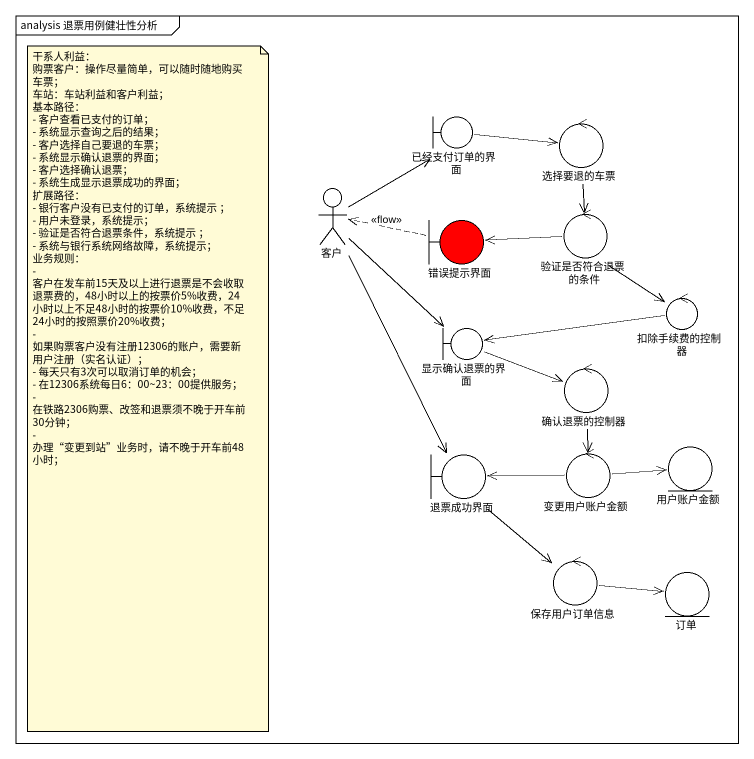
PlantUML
@startuml
mainframe analysis 退票用例健壮性分析
boundary 已经支付订单的界面
control 选择要退的车票
actor 客户
boundary 错误提示界面 #FF0000
control 验证是否符合退票的条件
boundary 显示确认退票的界面
control 扣除手续费的控制器
control 确认退票的控制器
boundary 退票成功界面
control 变更用户账户金额
entity 用户账户金额
control 保存用户订单信息
entity 订单
已经支付订单的界面 -right-> 选择要退的车票
选择要退的车票 --> 验证是否符合退票的条件
客户 -up-> 已经支付订单的界面
客户 --> 显示确认退票的界面
客户 --> 退票成功界面
错误提示界面 .left.> 客户 : <<flow>>
验证是否符合退票的条件 -left-> 错误提示界面
验证是否符合退票的条件 --> 扣除手续费的控制器
显示确认退票的界面 -right-> 确认退票的控制器
扣除手续费的控制器 -left-> 显示确认退票的界面
确认退票的控制器 --> 变更用户账户金额
退票成功界面 --> 保存用户订单信息
变更用户账户金额 -left-> 退票成功界面
变更用户账户金额 -right-> 用户账户金额
保存用户订单信息 -right-> 订单
note as N1
  干系人利益：
  购票客户：操作尽量简单，可以随时随地购买车票；
  车站：车站利益和客户利益；
  基本路径：
  - 客户查看已支付的订单；
  - 系统显示查询之后的结果；
  - 客户选择自己要退的车票；
  - 系统显示确认退票的界面；
  - 客户选择确认退票；
  - 系统生成显示退票成功的界面；
  扩展路径：
  - 银行客户没有已支付的订单，系统提示 ；
  - 用户未登录，系统提示；
  - 验证是否符合退票条件，系统提示 ；
  - 系统与银行系统网络故障，系统提示；
  业务规则：
  - 客户在发车前15天及以上进行退票是不会收取退票费的，48小时以上的按票价5%收费，24小时以上不足48小时的按票价10%收费，不足24小时的按照票价20%收费；
  - 如果购票客户没有注册12306的账户，需要新用户注册（实名认证）；
  - 每天只有3次可以取消订单的机会；
  - 在12306系统每日6：00~23：00提供服务；
  - 在铁路2306购票、改签和退票须不晚于开车前30分钟；
  - 办理“变更到站”业务时，请不晚于开车前48小时；
end note
@enduml
